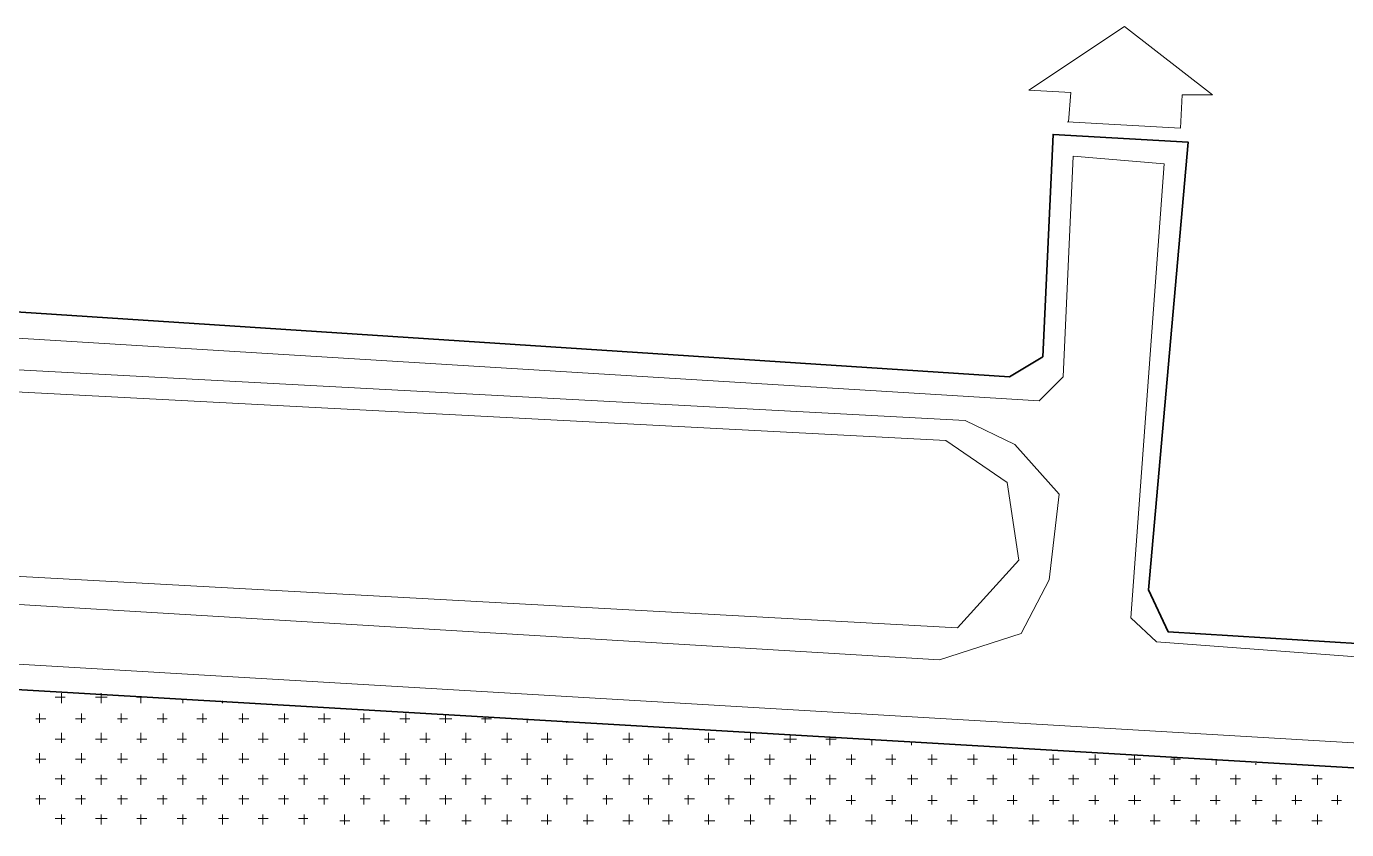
# Model space of a CAD drawing. Header units: millimetres. Extents: x -1787 to 4633, y 81 to 2259.
# Drawn here: x 1147.3 to 1353.8, y 1599.6 to 1725.3 of the extents above; entities that cross this region are included whole.
import ezdxf

# ---------------------------------------------------------------- set-up
doc = ezdxf.new("R2010")
doc.units = ezdxf.units.MM
doc.header["$MEASUREMENT"] = 0
doc.layers.get('0').update_dxf_attribs({"linetype": 'CONTINUOUS'})

msp = doc.modelspace()

# ---------------------------------------------------------------- linework, layer by layer
at = {"color": 4, "linetype": 'Continuous', "lineweight": 15, "true_color": 0x000004}
msp.add_lwpolyline([(1310.06874, 1710.3545), (1327.82462, 1709.38158), (1328.06786, 1714.61105), (1332.81087, 1714.61105), (1319.0683, 1725.31322), (1304.10957, 1715.34074), (1310.67682, 1714.9759), (1310.31197, 1710.3545)], dxfattribs=at)
at = {"color": 1, "linetype": 'Continuous', "lineweight": 35, "true_color": 0x000001}
msp.add_lwpolyline([(810.95815, 1702.5711), (1301.06918, 1670.46457), (1306.29866, 1673.62658), (1307.87966, 1708.40865), (1329.04078, 1707.19249), (1322.83838, 1637.14188), (1325.87877, 1630.57464), (1396.65908, 1626.19648), (1400.67239, 1629.72333), (1406.50994, 1700.62525), (1422.80644, 1699.40909), (1418.67151, 1628.14233), (1424.26583, 1622.79124), (1492.4922, 1619.99408), (1497.84329, 1623.76416), (1504.65377, 1696.00386), (1520.22057, 1694.7877), (1514.86948, 1622.79124), (1518.03149, 1618.77792), (1555.12426, 1618.16984), (1562.17797, 1699.40909), (1607.66222, 1695.39578), (1600.85174, 1614.39976)], dxfattribs=at)
at = {"color": 5, "linetype": 'Continuous', "lineweight": 20, "true_color": 0x000005}
for points in [[(1550.98933, 1613.42683), (1515.84241, 1614.76461), (1510.49132, 1618.77792), (1517.05856, 1691.26085), (1506.478, 1692.59862), (1502.09984, 1623.15609), (1495.65421, 1617.19692), (1422.80644, 1619.386), (1415.63112, 1624.12901), (1420.00928, 1696.24709), (1410.64488, 1696.97678), (1404.44248, 1628.75041), (1399.09139, 1623.39932), (1324.05454, 1628.99364), (1320.04122, 1632.76372), (1325.2707, 1703.78726), (1311.04167, 1705.00341), (1309.46066, 1670.46457), (1305.69058, 1666.69449), (808.52583, 1697.22001)], [(700.77438, 1651.73576), (1545.15178, 1601.99496), (1545.15178, 1601.99496)]]:
    msp.add_lwpolyline(points, dxfattribs=at)
at = {"color": 2, "linetype": 'Continuous', "lineweight": 20, "true_color": 0x000002}
msp.add_lwpolyline([(1290.12378, 1626.19648), (1302.89342, 1630.33141), (1307.27158, 1638.72289), (1308.85258, 1652.10061), (1301.92049, 1659.88401), (1294.13709, 1663.65409), (816.55247, 1689.19338), (764.01451, 1672.04557), (762.67674, 1668.64034), (761.82543, 1663.89733), (766.20359, 1657.69493)], close=True, dxfattribs=at)
at = {"color": 7, "linetype": 'Continuous', "lineweight": 15, "true_color": 0x000007}
msp.add_lwpolyline([(1292.92093, 1631.18272), (1302.52857, 1641.76328), (1300.70434, 1653.92484), (1291.0967, 1660.49209), (814.97146, 1685.42329), (766.44682, 1669.49165), (766.32521, 1669.61326), (769.60883, 1659.88401)], close=True, dxfattribs=at)
at = {"color": 1, "linetype": 'Continuous', "lineweight": 35, "true_color": 0x000001}
msp.add_lwpolyline([(1543.57077, 1598.22488), (698.95014, 1647.72245), (531.72863, 1598.22488), (523.33715, 1582.29323), (527.95855, 1568.0642), (553.13299, 1549.70024), (1544.5437, 1571.71267), (1551.5974, 1578.27991), (1552.57033, 1588.61724)], close=True, dxfattribs=at)
at = {"color": 3, "linetype": 'Continuous', "lineweight": 15, "true_color": 0x000003}
for points in [[(1152.81972, 1619.386), (1152.81972, 1620.967), (1152.81972, 1620.967)], [(1159.02211, 1619.386), (1159.02211, 1620.967), (1159.02211, 1620.967)], [(1151.84679, 1620.35893), (1153.42779, 1620.35893), (1153.42779, 1620.35893)], [(1158.1708, 1620.35893), (1159.99504, 1620.35893), (1159.99504, 1620.35893)], [(1164.61643, 1620.35893), (1166.19744, 1620.35893), (1166.19744, 1620.35893)], [(1165.22451, 1619.386), (1165.22451, 1620.35893), (1165.22451, 1620.35893)], [(1171.79176, 1619.386), (1171.79176, 1619.99408), (1171.79176, 1619.99408)], [(1177.99415, 1619.386), (1177.99415, 1619.75085), (1177.99415, 1619.75085)], [(1148.8064, 1616.95369), (1150.3874, 1616.95369), (1150.3874, 1616.95369)], [(1149.41448, 1616.34561), (1149.41448, 1617.805), (1149.41448, 1617.805)], [(1155.0088, 1616.95369), (1156.5898, 1616.95369), (1156.5898, 1616.95369)], [(1155.98172, 1616.34561), (1155.98172, 1617.805), (1155.98172, 1617.805)], [(1161.57604, 1616.95369), (1163.15705, 1616.95369), (1163.15705, 1616.95369)], [(1162.18412, 1616.34561), (1162.18412, 1617.805), (1162.18412, 1617.805)], [(1167.77844, 1616.95369), (1169.35944, 1616.95369), (1169.35944, 1616.95369)], [(1168.75136, 1616.34561), (1168.75136, 1617.805), (1168.75136, 1617.805)], [(1173.98084, 1616.95369), (1175.56184, 1616.95369), (1175.56184, 1616.95369)], [(1174.95376, 1616.34561), (1174.95376, 1617.805), (1174.95376, 1617.805)], [(1180.54808, 1616.95369), (1182.12909, 1616.95369), (1182.12909, 1616.95369)], [(1181.15616, 1616.34561), (1181.15616, 1617.805), (1181.15616, 1617.805)], [(1186.75048, 1616.95369), (1188.33148, 1616.95369), (1188.33148, 1616.95369)], [(1187.7234, 1616.34561), (1187.7234, 1617.805), (1187.7234, 1617.805)], [(1192.95288, 1616.95369), (1194.89873, 1616.95369), (1194.89873, 1616.95369)], [(1193.9258, 1616.34561), (1193.9258, 1617.805), (1193.9258, 1617.805)], [(1199.52012, 1616.95369), (1201.10113, 1616.95369), (1201.10113, 1616.95369)], [(1200.1282, 1616.34561), (1200.1282, 1617.805), (1200.1282, 1617.805)], [(1205.72252, 1616.95369), (1207.30352, 1616.95369), (1207.30352, 1616.95369)], [(1206.69544, 1616.34561), (1206.69544, 1617.805), (1206.69544, 1617.805)], [(1211.92492, 1616.95369), (1213.87077, 1616.95369), (1213.87077, 1616.95369)], [(1212.89784, 1616.34561), (1212.89784, 1617.56177), (1212.89784, 1617.56177)], [(1218.49216, 1616.95369), (1220.07317, 1616.95369), (1220.07317, 1616.95369)], [(1219.10024, 1616.34561), (1219.10024, 1617.19692), (1219.10024, 1617.19692)], [(1225.66749, 1616.34561), (1225.66749, 1616.95369), (1225.66749, 1616.95369)], [(1231.86988, 1616.34561), (1231.86988, 1616.58884), (1231.86988, 1616.58884)], [(1152.81972, 1613.1836), (1152.81972, 1614.76461), (1152.81972, 1614.76461)], [(1159.02211, 1613.1836), (1159.02211, 1614.76461), (1159.02211, 1614.76461)], [(1165.22451, 1613.1836), (1165.22451, 1614.76461), (1165.22451, 1614.76461)], [(1171.79176, 1613.1836), (1171.79176, 1614.76461), (1171.79176, 1614.76461)], [(1177.99415, 1613.1836), (1177.99415, 1614.76461), (1177.99415, 1614.76461)], [(1184.31817, 1613.1836), (1184.31817, 1614.76461), (1184.31817, 1614.76461)], [(1190.7638, 1613.1836), (1190.7638, 1614.76461), (1190.7638, 1614.76461)], [(1197.08781, 1613.1836), (1197.08781, 1614.76461), (1197.08781, 1614.76461)], [(1203.29021, 1613.1836), (1203.29021, 1614.76461), (1203.29021, 1614.76461)], [(1209.85745, 1613.1836), (1209.85745, 1614.76461), (1209.85745, 1614.76461)], [(1216.05985, 1613.1836), (1216.05985, 1614.76461), (1216.05985, 1614.76461)], [(1222.50548, 1613.1836), (1222.50548, 1614.76461), (1222.50548, 1614.76461)], [(1228.82949, 1613.1836), (1228.82949, 1614.76461), (1228.82949, 1614.76461)], [(1235.03189, 1613.1836), (1235.03189, 1614.76461), (1235.03189, 1614.76461)], [(1241.59913, 1613.1836), (1241.59913, 1614.76461), (1241.59913, 1614.76461)], [(1247.80153, 1613.1836), (1247.80153, 1614.76461), (1247.80153, 1614.76461)], [(1254.00393, 1613.1836), (1254.00393, 1614.76461), (1254.00393, 1614.76461)], [(1260.57117, 1613.1836), (1260.57117, 1614.76461), (1260.57117, 1614.76461)], [(1266.77357, 1613.1836), (1266.77357, 1614.39976), (1266.77357, 1614.39976)], [(1151.84679, 1613.79168), (1153.42779, 1613.79168), (1153.42779, 1613.79168)], [(1158.1708, 1613.79168), (1159.99504, 1613.79168), (1159.99504, 1613.79168)], [(1164.61643, 1613.79168), (1166.19744, 1613.79168), (1166.19744, 1613.79168)], [(1170.94045, 1613.79168), (1172.39983, 1613.79168), (1172.39983, 1613.79168)], [(1177.38608, 1613.79168), (1178.96708, 1613.79168), (1178.96708, 1613.79168)], [(1183.58847, 1613.79168), (1185.16948, 1613.79168), (1185.16948, 1613.79168)], [(1189.91249, 1613.79168), (1191.37187, 1613.79168), (1191.37187, 1613.79168)], [(1196.35812, 1613.79168), (1197.93912, 1613.79168), (1197.93912, 1613.79168)], [(1202.68213, 1613.79168), (1204.14152, 1613.79168), (1204.14152, 1613.79168)], [(1208.88453, 1613.79168), (1210.46553, 1613.79168), (1210.46553, 1613.79168)], [(1215.45177, 1613.79168), (1216.91116, 1613.79168), (1216.91116, 1613.79168)], [(1221.65417, 1613.79168), (1223.23517, 1613.79168), (1223.23517, 1613.79168)], [(1227.85657, 1613.79168), (1229.43757, 1613.79168), (1229.43757, 1613.79168)], [(1234.42381, 1613.79168), (1236.00481, 1613.79168), (1236.00481, 1613.79168)], [(1240.62621, 1613.79168), (1242.20721, 1613.79168), (1242.20721, 1613.79168)], [(1246.82861, 1613.79168), (1248.40961, 1613.79168), (1248.40961, 1613.79168)], [(1253.39585, 1613.79168), (1254.97685, 1613.79168), (1254.97685, 1613.79168)], [(1259.59825, 1613.79168), (1261.17925, 1613.79168), (1261.17925, 1613.79168)], [(1265.80065, 1613.79168), (1267.7465, 1613.79168), (1267.7465, 1613.79168)], [(1272.36789, 1613.79168), (1273.94889, 1613.79168), (1273.94889, 1613.79168)], [(1272.97597, 1612.81876), (1272.97597, 1614.15653), (1272.97597, 1614.15653)], [(1279.54321, 1612.81876), (1279.54321, 1613.79168), (1279.54321, 1613.79168)], [(1285.74561, 1612.81876), (1285.74561, 1613.42683), (1285.74561, 1613.42683)], [(1148.8064, 1610.62967), (1150.3874, 1610.62967), (1150.3874, 1610.62967)], [(1149.41448, 1610.0216), (1149.41448, 1611.6026), (1149.41448, 1611.6026)], [(1155.0088, 1610.62967), (1156.5898, 1610.62967), (1156.5898, 1610.62967)], [(1155.98172, 1610.0216), (1155.98172, 1611.6026), (1155.98172, 1611.6026)], [(1161.57604, 1610.62967), (1163.15705, 1610.62967), (1163.15705, 1610.62967)], [(1162.18412, 1610.0216), (1162.18412, 1611.6026), (1162.18412, 1611.6026)], [(1167.77844, 1610.62967), (1169.35944, 1610.62967), (1169.35944, 1610.62967)], [(1168.75136, 1610.0216), (1168.75136, 1611.6026), (1168.75136, 1611.6026)], [(1173.98084, 1610.62967), (1175.56184, 1610.62967), (1175.56184, 1610.62967)], [(1174.95376, 1610.0216), (1174.95376, 1611.6026), (1174.95376, 1611.6026)], [(1180.54808, 1610.62967), (1182.12909, 1610.62967), (1182.12909, 1610.62967)], [(1181.15616, 1610.0216), (1181.15616, 1611.6026), (1181.15616, 1611.6026)], [(1186.75048, 1610.62967), (1188.33148, 1610.62967), (1188.33148, 1610.62967)], [(1187.7234, 1609.77837), (1187.7234, 1611.6026), (1187.7234, 1611.6026)], [(1192.95288, 1610.62967), (1194.53388, 1610.62967), (1194.53388, 1610.62967)], [(1193.9258, 1609.77837), (1193.9258, 1611.6026), (1193.9258, 1611.6026)], [(1199.52012, 1610.62967), (1201.10113, 1610.62967), (1201.10113, 1610.62967)], [(1200.1282, 1609.77837), (1200.1282, 1611.6026), (1200.1282, 1611.6026)], [(1205.72252, 1610.62967), (1207.30352, 1610.62967), (1207.30352, 1610.62967)], [(1206.69544, 1609.77837), (1206.69544, 1611.6026), (1206.69544, 1611.6026)], [(1211.92492, 1610.62967), (1213.87077, 1610.62967), (1213.87077, 1610.62967)], [(1212.89784, 1609.77837), (1212.89784, 1611.6026), (1212.89784, 1611.6026)], [(1218.49216, 1610.62967), (1220.07317, 1610.62967), (1220.07317, 1610.62967)], [(1219.10024, 1609.77837), (1219.10024, 1611.6026), (1219.10024, 1611.6026)], [(1224.69456, 1610.62967), (1226.27556, 1610.62967), (1226.27556, 1610.62967)], [(1225.66749, 1609.77837), (1225.66749, 1611.6026), (1225.66749, 1611.6026)], [(1231.2618, 1610.62967), (1232.84281, 1610.62967), (1232.84281, 1610.62967)], [(1231.86988, 1609.77837), (1231.86988, 1611.35937), (1231.86988, 1611.35937)], [(1237.4642, 1610.62967), (1239.04521, 1610.62967), (1239.04521, 1610.62967)], [(1238.07228, 1609.77837), (1238.07228, 1611.35937), (1238.07228, 1611.35937)], [(1243.78822, 1610.62967), (1245.2476, 1610.62967), (1245.2476, 1610.62967)], [(1244.63953, 1609.77837), (1244.63953, 1611.35937), (1244.63953, 1611.35937)], [(1250.23384, 1610.62967), (1251.81485, 1610.62967), (1251.81485, 1610.62967)], [(1250.84192, 1609.77837), (1250.84192, 1611.35937), (1250.84192, 1611.35937)], [(1256.55786, 1610.62967), (1258.01725, 1610.62967), (1258.01725, 1610.62967)], [(1257.16594, 1609.77837), (1257.16594, 1611.35937), (1257.16594, 1611.35937)], [(1262.76026, 1610.62967), (1264.34126, 1610.62967), (1264.34126, 1610.62967)], [(1263.61157, 1609.77837), (1263.61157, 1611.35937), (1263.61157, 1611.35937)], [(1269.20588, 1610.62967), (1270.78689, 1610.62967), (1270.78689, 1610.62967)], [(1269.93558, 1609.77837), (1269.93558, 1611.35937), (1269.93558, 1611.35937)], [(1275.5299, 1610.62967), (1276.98929, 1610.62967), (1276.98929, 1610.62967)], [(1276.38121, 1609.77837), (1276.38121, 1611.35937), (1276.38121, 1611.35937)], [(1281.7323, 1610.62967), (1283.3133, 1610.62967), (1283.3133, 1610.62967)], [(1282.70522, 1609.77837), (1282.70522, 1611.35937), (1282.70522, 1611.35937)], [(1288.29954, 1610.62967), (1289.75893, 1610.62967), (1289.75893, 1610.62967)], [(1288.90762, 1609.77837), (1288.90762, 1611.35937), (1288.90762, 1611.35937)], [(1294.50194, 1610.62967), (1296.08294, 1610.62967), (1296.08294, 1610.62967)], [(1295.47486, 1609.77837), (1295.47486, 1611.35937), (1295.47486, 1611.35937)], [(1300.70434, 1610.62967), (1302.28534, 1610.62967), (1302.28534, 1610.62967)], [(1301.67726, 1609.77837), (1301.67726, 1611.35937), (1301.67726, 1611.35937)], [(1307.27158, 1610.62967), (1308.85258, 1610.62967), (1308.85258, 1610.62967)], [(1307.87966, 1609.77837), (1307.87966, 1611.35937), (1307.87966, 1611.35937)], [(1313.47398, 1610.62967), (1315.05498, 1610.62967), (1315.05498, 1610.62967)], [(1314.4469, 1609.77837), (1314.4469, 1611.35937), (1314.4469, 1611.35937)], [(1319.67638, 1610.62967), (1321.62223, 1610.62967), (1321.62223, 1610.62967)], [(1320.6493, 1609.77837), (1320.6493, 1611.35937), (1320.6493, 1611.35937)], [(1326.24362, 1610.62967), (1327.82462, 1610.62967), (1327.82462, 1610.62967)], [(1326.8517, 1609.77837), (1326.8517, 1610.99452), (1326.8517, 1610.99452)], [(1332.44602, 1610.62967), (1332.81087, 1610.62967), (1332.81087, 1610.62967)], [(1333.41894, 1609.77837), (1333.41894, 1610.62967), (1333.41894, 1610.62967)], [(1152.81972, 1606.61636), (1152.81972, 1608.19736), (1152.81972, 1608.19736)], [(1159.02211, 1606.61636), (1159.02211, 1608.19736), (1159.02211, 1608.19736)], [(1165.22451, 1606.61636), (1165.22451, 1608.19736), (1165.22451, 1608.19736)], [(1171.79176, 1606.61636), (1171.79176, 1608.19736), (1171.79176, 1608.19736)], [(1177.99415, 1606.61636), (1177.99415, 1608.19736), (1177.99415, 1608.19736)], [(1184.31817, 1606.61636), (1184.31817, 1608.19736), (1184.31817, 1608.19736)], [(1190.7638, 1606.61636), (1190.7638, 1608.19736), (1190.7638, 1608.19736)], [(1197.08781, 1606.61636), (1197.08781, 1608.19736), (1197.08781, 1608.19736)], [(1203.29021, 1606.61636), (1203.29021, 1608.19736), (1203.29021, 1608.19736)], [(1209.85745, 1606.61636), (1209.85745, 1608.19736), (1209.85745, 1608.19736)], [(1216.05985, 1606.61636), (1216.05985, 1608.19736), (1216.05985, 1608.19736)], [(1222.50548, 1606.61636), (1222.50548, 1608.19736), (1222.50548, 1608.19736)], [(1228.82949, 1606.61636), (1228.82949, 1608.19736), (1228.82949, 1608.19736)], [(1235.03189, 1606.61636), (1235.03189, 1608.19736), (1235.03189, 1608.19736)], [(1241.59913, 1606.61636), (1241.59913, 1608.19736), (1241.59913, 1608.19736)], [(1247.80153, 1606.61636), (1247.80153, 1608.19736), (1247.80153, 1608.19736)], [(1254.00393, 1606.61636), (1254.00393, 1608.19736), (1254.00393, 1608.19736)], [(1260.57117, 1606.61636), (1260.57117, 1608.19736), (1260.57117, 1608.19736)], [(1266.77357, 1606.61636), (1266.77357, 1608.19736), (1266.77357, 1608.19736)], [(1272.97597, 1606.61636), (1272.97597, 1608.19736), (1272.97597, 1608.19736)], [(1279.54321, 1606.61636), (1279.54321, 1608.19736), (1279.54321, 1608.19736)], [(1285.74561, 1606.61636), (1285.74561, 1608.19736), (1285.74561, 1608.19736)], [(1291.94801, 1606.61636), (1291.94801, 1608.19736), (1291.94801, 1608.19736)], [(1298.51525, 1606.61636), (1298.51525, 1608.19736), (1298.51525, 1608.19736)], [(1304.71765, 1606.61636), (1304.71765, 1608.19736), (1304.71765, 1608.19736)], [(1311.04167, 1606.61636), (1311.04167, 1608.19736), (1311.04167, 1608.19736)], [(1317.48729, 1606.61636), (1317.48729, 1608.19736), (1317.48729, 1608.19736)], [(1323.68969, 1606.61636), (1323.68969, 1608.19736), (1323.68969, 1608.19736)], [(1330.25694, 1606.61636), (1330.25694, 1608.19736), (1330.25694, 1608.19736)], [(1336.45933, 1606.61636), (1336.45933, 1608.19736), (1336.45933, 1608.19736)], [(1339.62134, 1609.77837), (1339.62134, 1610.0216), (1339.62134, 1610.0216)], [(1342.78335, 1606.61636), (1342.78335, 1608.19736), (1342.78335, 1608.19736)], [(1349.22898, 1606.61636), (1349.22898, 1608.19736), (1349.22898, 1608.19736)], [(1151.84679, 1607.58928), (1153.42779, 1607.58928), (1153.42779, 1607.58928)], [(1158.1708, 1607.58928), (1159.99504, 1607.58928), (1159.99504, 1607.58928)], [(1164.61643, 1607.58928), (1166.19744, 1607.58928), (1166.19744, 1607.58928)], [(1170.94045, 1607.58928), (1172.39983, 1607.58928), (1172.39983, 1607.58928)], [(1177.38608, 1607.58928), (1178.96708, 1607.58928), (1178.96708, 1607.58928)], [(1183.58847, 1607.58928), (1185.16948, 1607.58928), (1185.16948, 1607.58928)], [(1189.91249, 1607.58928), (1191.37187, 1607.58928), (1191.37187, 1607.58928)], [(1196.35812, 1607.58928), (1197.93912, 1607.58928), (1197.93912, 1607.58928)], [(1202.68213, 1607.58928), (1204.14152, 1607.58928), (1204.14152, 1607.58928)], [(1208.88453, 1607.58928), (1210.46553, 1607.58928), (1210.46553, 1607.58928)], [(1215.45177, 1607.58928), (1216.91116, 1607.58928), (1216.91116, 1607.58928)], [(1221.65417, 1607.58928), (1223.23517, 1607.58928), (1223.23517, 1607.58928)], [(1227.85657, 1607.58928), (1229.43757, 1607.58928), (1229.43757, 1607.58928)], [(1234.42381, 1607.58928), (1236.00481, 1607.58928), (1236.00481, 1607.58928)], [(1240.62621, 1607.58928), (1242.20721, 1607.58928), (1242.20721, 1607.58928)], [(1246.82861, 1607.58928), (1248.40961, 1607.58928), (1248.40961, 1607.58928)], [(1253.39585, 1607.58928), (1254.97685, 1607.58928), (1254.97685, 1607.58928)], [(1259.59825, 1607.58928), (1261.17925, 1607.58928), (1261.17925, 1607.58928)], [(1265.80065, 1607.58928), (1267.7465, 1607.58928), (1267.7465, 1607.58928)], [(1272.36789, 1607.58928), (1273.94889, 1607.58928), (1273.94889, 1607.58928)], [(1278.57029, 1607.58928), (1280.15129, 1607.58928), (1280.15129, 1607.58928)], [(1285.13753, 1607.58928), (1286.71854, 1607.58928), (1286.71854, 1607.58928)], [(1291.33993, 1607.58928), (1292.92093, 1607.58928), (1292.92093, 1607.58928)], [(1297.54233, 1607.58928), (1299.12333, 1607.58928), (1299.12333, 1607.58928)], [(1304.10957, 1607.58928), (1305.69058, 1607.58928), (1305.69058, 1607.58928)], [(1310.31197, 1607.58928), (1311.89298, 1607.58928), (1311.89298, 1607.58928)], [(1316.63599, 1607.58928), (1318.09537, 1607.58928), (1318.09537, 1607.58928)], [(1323.08161, 1607.58928), (1324.66262, 1607.58928), (1324.66262, 1607.58928)], [(1329.40563, 1607.58928), (1330.86502, 1607.58928), (1330.86502, 1607.58928)], [(1335.60803, 1607.58928), (1337.18903, 1607.58928), (1337.18903, 1607.58928)], [(1342.17527, 1607.58928), (1343.63466, 1607.58928), (1343.63466, 1607.58928)], [(1348.37767, 1607.58928), (1349.95867, 1607.58928), (1349.95867, 1607.58928)], [(1148.8064, 1604.42728), (1150.3874, 1604.42728), (1150.3874, 1604.42728)], [(1149.41448, 1603.57597), (1149.41448, 1605.03536), (1149.41448, 1605.03536)], [(1155.0088, 1604.42728), (1156.5898, 1604.42728), (1156.5898, 1604.42728)], [(1155.98172, 1603.57597), (1155.98172, 1605.03536), (1155.98172, 1605.03536)], [(1161.57604, 1604.42728), (1163.15705, 1604.42728), (1163.15705, 1604.42728)], [(1162.18412, 1603.57597), (1162.18412, 1605.03536), (1162.18412, 1605.03536)], [(1167.77844, 1604.42728), (1169.35944, 1604.42728), (1169.35944, 1604.42728)], [(1168.75136, 1603.57597), (1168.75136, 1605.03536), (1168.75136, 1605.03536)], [(1173.98084, 1604.42728), (1175.56184, 1604.42728), (1175.56184, 1604.42728)], [(1174.95376, 1603.57597), (1174.95376, 1605.03536), (1174.95376, 1605.03536)], [(1180.54808, 1604.42728), (1182.12909, 1604.42728), (1182.12909, 1604.42728)], [(1181.15616, 1603.57597), (1181.15616, 1605.03536), (1181.15616, 1605.03536)], [(1186.75048, 1604.42728), (1188.33148, 1604.42728), (1188.33148, 1604.42728)], [(1187.7234, 1603.57597), (1187.7234, 1605.03536), (1187.7234, 1605.03536)], [(1192.95288, 1604.42728), (1194.53388, 1604.42728), (1194.53388, 1604.42728)], [(1193.9258, 1603.57597), (1193.9258, 1605.03536), (1193.9258, 1605.03536)], [(1199.52012, 1604.42728), (1201.10113, 1604.42728), (1201.10113, 1604.42728)], [(1200.1282, 1603.57597), (1200.1282, 1605.03536), (1200.1282, 1605.03536)], [(1205.72252, 1604.42728), (1207.30352, 1604.42728), (1207.30352, 1604.42728)], [(1206.69544, 1603.57597), (1206.69544, 1605.03536), (1206.69544, 1605.03536)], [(1211.92492, 1604.42728), (1213.87077, 1604.42728), (1213.87077, 1604.42728)], [(1212.89784, 1603.57597), (1212.89784, 1605.03536), (1212.89784, 1605.03536)], [(1218.49216, 1604.42728), (1220.07317, 1604.42728), (1220.07317, 1604.42728)], [(1219.10024, 1603.57597), (1219.10024, 1605.03536), (1219.10024, 1605.03536)], [(1224.69456, 1604.42728), (1226.27556, 1604.42728), (1226.27556, 1604.42728)], [(1225.66749, 1603.57597), (1225.66749, 1605.03536), (1225.66749, 1605.03536)], [(1231.2618, 1604.42728), (1232.84281, 1604.42728), (1232.84281, 1604.42728)], [(1231.86988, 1603.57597), (1231.86988, 1605.03536), (1231.86988, 1605.03536)], [(1237.4642, 1604.42728), (1239.04521, 1604.42728), (1239.04521, 1604.42728)], [(1238.07228, 1603.57597), (1238.07228, 1605.03536), (1238.07228, 1605.03536)], [(1243.78822, 1604.42728), (1245.2476, 1604.42728), (1245.2476, 1604.42728)], [(1244.63953, 1603.57597), (1244.63953, 1605.03536), (1244.63953, 1605.03536)], [(1250.23384, 1604.42728), (1251.81485, 1604.42728), (1251.81485, 1604.42728)], [(1250.84192, 1603.57597), (1250.84192, 1605.03536), (1250.84192, 1605.03536)], [(1256.55786, 1604.42728), (1258.01725, 1604.42728), (1258.01725, 1604.42728)], [(1257.16594, 1603.57597), (1257.16594, 1605.03536), (1257.16594, 1605.03536)], [(1262.76026, 1604.42728), (1264.34126, 1604.42728), (1264.34126, 1604.42728)], [(1263.61157, 1603.57597), (1263.61157, 1605.03536), (1263.61157, 1605.03536)], [(1269.20588, 1604.42728), (1270.78689, 1604.42728), (1270.78689, 1604.42728)], [(1269.93558, 1603.57597), (1269.93558, 1605.03536), (1269.93558, 1605.03536)], [(1275.5299, 1604.18405), (1276.98929, 1604.18405), (1276.98929, 1604.18405)], [(1276.38121, 1603.57597), (1276.38121, 1605.03536), (1276.38121, 1605.03536)], [(1281.7323, 1604.18405), (1283.3133, 1604.18405), (1283.3133, 1604.18405)], [(1282.70522, 1603.57597), (1282.70522, 1605.03536), (1282.70522, 1605.03536)], [(1288.29954, 1604.18405), (1289.75893, 1604.18405), (1289.75893, 1604.18405)], [(1288.90762, 1603.57597), (1288.90762, 1605.03536), (1288.90762, 1605.03536)], [(1294.50194, 1604.18405), (1296.08294, 1604.18405), (1296.08294, 1604.18405)], [(1295.47486, 1603.57597), (1295.47486, 1605.03536), (1295.47486, 1605.03536)], [(1300.70434, 1604.18405), (1302.28534, 1604.18405), (1302.28534, 1604.18405)], [(1301.67726, 1603.57597), (1301.67726, 1605.03536), (1301.67726, 1605.03536)], [(1307.27158, 1604.18405), (1308.85258, 1604.18405), (1308.85258, 1604.18405)], [(1307.87966, 1603.57597), (1307.87966, 1605.03536), (1307.87966, 1605.03536)], [(1313.47398, 1604.18405), (1315.05498, 1604.18405), (1315.05498, 1604.18405)], [(1314.4469, 1603.57597), (1314.4469, 1605.03536), (1314.4469, 1605.03536)], [(1319.67638, 1604.18405), (1321.62223, 1604.18405), (1321.62223, 1604.18405)], [(1320.6493, 1603.57597), (1320.6493, 1605.03536), (1320.6493, 1605.03536)], [(1326.24362, 1604.18405), (1327.82462, 1604.18405), (1327.82462, 1604.18405)], [(1326.8517, 1603.57597), (1326.8517, 1605.03536), (1326.8517, 1605.03536)], [(1332.44602, 1604.18405), (1334.02702, 1604.18405), (1334.02702, 1604.18405)], [(1333.41894, 1603.57597), (1333.41894, 1605.03536), (1333.41894, 1605.03536)], [(1339.01326, 1604.18405), (1340.59427, 1604.18405), (1340.59427, 1604.18405)], [(1339.62134, 1603.57597), (1339.62134, 1605.03536), (1339.62134, 1605.03536)], [(1345.21566, 1604.18405), (1346.79666, 1604.18405), (1346.79666, 1604.18405)], [(1345.82374, 1603.57597), (1345.82374, 1605.03536), (1345.82374, 1605.03536)], [(1351.41806, 1604.18405), (1352.99906, 1604.18405), (1352.99906, 1604.18405)], [(1352.39098, 1603.57597), (1352.39098, 1605.03536), (1352.39098, 1605.03536)], [(1152.81972, 1600.41396), (1152.81972, 1601.99496), (1152.81972, 1601.99496)], [(1159.02211, 1600.41396), (1159.02211, 1601.99496), (1159.02211, 1601.99496)], [(1165.22451, 1600.41396), (1165.22451, 1601.99496), (1165.22451, 1601.99496)], [(1171.79176, 1600.41396), (1171.79176, 1601.99496), (1171.79176, 1601.99496)], [(1177.99415, 1600.41396), (1177.99415, 1601.99496), (1177.99415, 1601.99496)], [(1184.31817, 1600.41396), (1184.31817, 1601.99496), (1184.31817, 1601.99496)], [(1190.7638, 1600.41396), (1190.7638, 1601.99496), (1190.7638, 1601.99496)], [(1197.08781, 1600.41396), (1197.08781, 1601.99496), (1197.08781, 1601.99496)], [(1203.29021, 1600.41396), (1203.29021, 1601.99496), (1203.29021, 1601.99496)], [(1209.85745, 1600.41396), (1209.85745, 1601.99496), (1209.85745, 1601.99496)], [(1216.05985, 1600.41396), (1216.05985, 1601.99496), (1216.05985, 1601.99496)], [(1222.50548, 1600.41396), (1222.50548, 1601.99496), (1222.50548, 1601.99496)], [(1228.82949, 1600.41396), (1228.82949, 1601.99496), (1228.82949, 1601.99496)], [(1235.03189, 1600.41396), (1235.03189, 1601.99496), (1235.03189, 1601.99496)], [(1241.59913, 1600.41396), (1241.59913, 1601.99496), (1241.59913, 1601.99496)], [(1247.80153, 1600.41396), (1247.80153, 1601.99496), (1247.80153, 1601.99496)], [(1254.00393, 1600.41396), (1254.00393, 1601.99496), (1254.00393, 1601.99496)], [(1260.57117, 1600.41396), (1260.57117, 1601.99496), (1260.57117, 1601.99496)], [(1266.77357, 1600.41396), (1266.77357, 1601.99496), (1266.77357, 1601.99496)], [(1272.97597, 1600.41396), (1272.97597, 1601.99496), (1272.97597, 1601.99496)], [(1279.54321, 1600.41396), (1279.54321, 1601.99496), (1279.54321, 1601.99496)], [(1285.74561, 1600.41396), (1285.74561, 1601.99496), (1285.74561, 1601.99496)], [(1291.94801, 1600.41396), (1291.94801, 1601.99496), (1291.94801, 1601.99496)], [(1298.51525, 1600.41396), (1298.51525, 1601.99496), (1298.51525, 1601.99496)], [(1304.71765, 1600.41396), (1304.71765, 1601.99496), (1304.71765, 1601.99496)], [(1311.04167, 1600.41396), (1311.04167, 1601.99496), (1311.04167, 1601.99496)], [(1317.48729, 1600.41396), (1317.48729, 1601.99496), (1317.48729, 1601.99496)], [(1323.68969, 1600.41396), (1323.68969, 1601.99496), (1323.68969, 1601.99496)], [(1330.25694, 1600.41396), (1330.25694, 1601.99496), (1330.25694, 1601.99496)], [(1336.45933, 1600.41396), (1336.45933, 1601.99496), (1336.45933, 1601.99496)], [(1342.78335, 1600.41396), (1342.78335, 1601.99496), (1342.78335, 1601.99496)], [(1349.22898, 1600.41396), (1349.22898, 1601.99496), (1349.22898, 1601.99496)], [(1151.84679, 1601.38689), (1153.42779, 1601.38689), (1153.42779, 1601.38689)], [(1158.1708, 1601.38689), (1159.99504, 1601.38689), (1159.99504, 1601.38689)], [(1164.61643, 1601.38689), (1166.19744, 1601.38689), (1166.19744, 1601.38689)], [(1170.94045, 1601.38689), (1172.39983, 1601.38689), (1172.39983, 1601.38689)], [(1177.38608, 1601.38689), (1178.96708, 1601.38689), (1178.96708, 1601.38689)], [(1183.58847, 1601.38689), (1185.16948, 1601.38689), (1185.16948, 1601.38689)], [(1189.91249, 1601.38689), (1191.37187, 1601.38689), (1191.37187, 1601.38689)], [(1196.35812, 1601.02204), (1197.93912, 1601.02204), (1197.93912, 1601.02204)], [(1202.68213, 1601.02204), (1204.14152, 1601.02204), (1204.14152, 1601.02204)], [(1208.88453, 1601.02204), (1210.46553, 1601.02204), (1210.46553, 1601.02204)], [(1215.45177, 1601.02204), (1216.91116, 1601.02204), (1216.91116, 1601.02204)], [(1221.65417, 1601.02204), (1223.23517, 1601.02204), (1223.23517, 1601.02204)], [(1227.85657, 1601.02204), (1229.43757, 1601.02204), (1229.43757, 1601.02204)], [(1234.42381, 1601.02204), (1236.00481, 1601.02204), (1236.00481, 1601.02204)], [(1240.62621, 1601.02204), (1242.20721, 1601.02204), (1242.20721, 1601.02204)], [(1246.82861, 1601.02204), (1248.40961, 1601.02204), (1248.40961, 1601.02204)], [(1253.39585, 1601.02204), (1254.97685, 1601.02204), (1254.97685, 1601.02204)], [(1259.59825, 1601.02204), (1261.17925, 1601.02204), (1261.17925, 1601.02204)], [(1265.80065, 1601.02204), (1267.7465, 1601.02204), (1267.7465, 1601.02204)], [(1272.36789, 1601.02204), (1273.94889, 1601.02204), (1273.94889, 1601.02204)], [(1278.57029, 1601.02204), (1280.15129, 1601.02204), (1280.15129, 1601.02204)], [(1284.77269, 1601.02204), (1286.71854, 1601.02204), (1286.71854, 1601.02204)], [(1291.33993, 1601.02204), (1292.92093, 1601.02204), (1292.92093, 1601.02204)], [(1297.54233, 1601.02204), (1299.12333, 1601.02204), (1299.12333, 1601.02204)], [(1304.10957, 1601.02204), (1305.69058, 1601.02204), (1305.69058, 1601.02204)], [(1310.31197, 1601.02204), (1311.89298, 1601.02204), (1311.89298, 1601.02204)], [(1316.63599, 1601.02204), (1318.09537, 1601.02204), (1318.09537, 1601.02204)], [(1323.08161, 1601.02204), (1324.66262, 1601.02204), (1324.66262, 1601.02204)], [(1329.40563, 1601.02204), (1330.86502, 1601.02204), (1330.86502, 1601.02204)], [(1335.60803, 1601.02204), (1337.18903, 1601.02204), (1337.18903, 1601.02204)], [(1342.17527, 1601.02204), (1343.63466, 1601.02204), (1343.63466, 1601.02204)], [(1348.37767, 1601.02204), (1349.95867, 1601.02204), (1349.95867, 1601.02204)]]:
    msp.add_lwpolyline(points, dxfattribs=at)
msp.add_lwpolyline([(1345.82374, 1609.77837), (1345.82374, 1609.77837)], close=True, dxfattribs=at)

doc.saveas('drawing.dxf')
